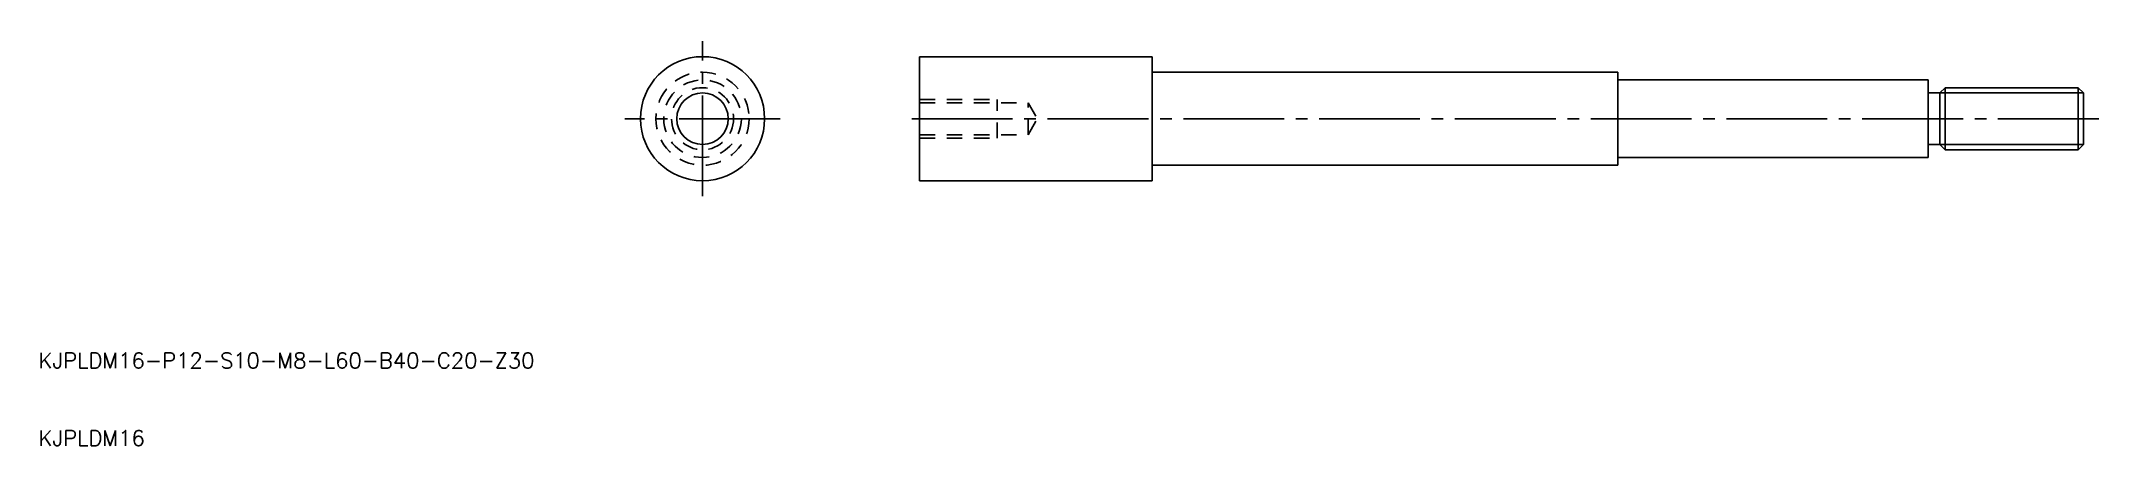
# Model space of a CAD drawing. Extents: x -104 to 161, y 178 to 230.
import ezdxf

# ---------------------------------------------------------------- set-up
doc = ezdxf.new("R2010")
doc.units = 0
doc.linetypes.add('CENTER', pattern=[17.5, 13, -1.5, 1.5, -1.5])
doc.linetypes.add('DASHED', pattern=[3.5, 2, -1.5])
doc.layers.get('0').update_dxf_attribs({"linetype": 'CONTINUOUS'})
doc.layers.add('CENTER', color=1, linetype='CENTER')
doc.styles.get("Standard").update_dxf_attribs({"font": 'txt.shx', "bigfont": '@extfont2.shx'})

msp = doc.modelspace()

# ---------------------------------------------------------------- linework, layer by layer
for p, q in [((9.49, 212.28), (9.49, 228.28)), ((39.49, 228.28), (9.49, 228.28)), ((39.49, 212.28), (39.49, 228.28)), ((99.49, 226.28), (39.49, 226.28)), ((99.49, 214.28), (99.49, 226.28)), ((140.99, 223.61), (139.49, 223.61)), ((140.99, 223.61), (140.99, 216.96)), ((141.67, 224.28), (141.67, 216.28)), ((158.81, 224.28), (158.81, 216.28)), ((159.49, 223.61), (159.49, 216.96)), ((140.99, 216.96), (139.49, 216.96)), ((39.49, 212.28), (9.49, 212.28)), ((99.49, 214.28), (39.49, 214.28))]:
    msp.add_line(p, q)
at = {"color": 3, "linetype": 'DASHED'}
for p, q in [((9.49, 222.78), (19.49, 222.78)), ((19.49, 217.78), (19.49, 222.78)), ((9.49, 222.35), (23.49, 222.35)), ((23.49, 218.22), (23.49, 222.35)), ((23.49, 222.35), (24.68, 220.28)), ((23.49, 218.22), (24.68, 220.28)), ((9.49, 218.22), (23.49, 218.22)), ((9.49, 217.78), (19.49, 217.78))]:
    msp.add_line(p, q, dxfattribs=at)
at = {"color": 7, "linetype": 'CONTINUOUS'}
for p, q in [((99.49, 225.28), (99.49, 215.28)), ((139.49, 225.28), (99.49, 225.28)), ((139.49, 215.28), (139.49, 225.28)), ((141.67, 224.28), (140.99, 223.61)), ((141.67, 224.28), (158.81, 224.28)), ((158.81, 224.28), (159.49, 223.61)), ((99.49, 215.28), (139.49, 215.28)), ((141.67, 216.28), (140.99, 216.96)), ((141.67, 216.28), (158.81, 216.28)), ((158.81, 216.28), (159.49, 216.96))]:
    msp.add_line(p, q, dxfattribs=at)
at = {"color": 3}
for p, q in [((140.99, 223.61), (159.49, 223.61)), ((140.99, 216.96), (159.49, 216.96))]:
    msp.add_line(p, q, dxfattribs=at)
for radius in [8, 3.32]:
    msp.add_circle((-18.48, 220.28), radius)
at = {"color": 3, "linetype": 'DASHED'}
for radius in [6, 5, 4]:
    msp.add_circle((-18.48, 220.28), radius, dxfattribs=at)
at = {"layer": 'CENTER', "color": 1, "linetype": 'CENTER'}
for p, q in [((-18.48, 210.28), (-18.48, 230.28)), ((-8.48, 220.28), (-28.48, 220.28)), ((161.49, 220.28), (7.49, 220.28))]:
    msp.add_line(p, q, dxfattribs=at)

# ---------------------------------------------------------------- texts
for s, p in [('KJPLDM16-P12-S10-M8-L60-B40-C20-Z30', (-104.07, 188.1)), ('KJPLDM16', (-104.07, 178.1))]:
    msp.add_text(s, height=2).set_placement(p)

doc.saveas('drawing.dxf')
